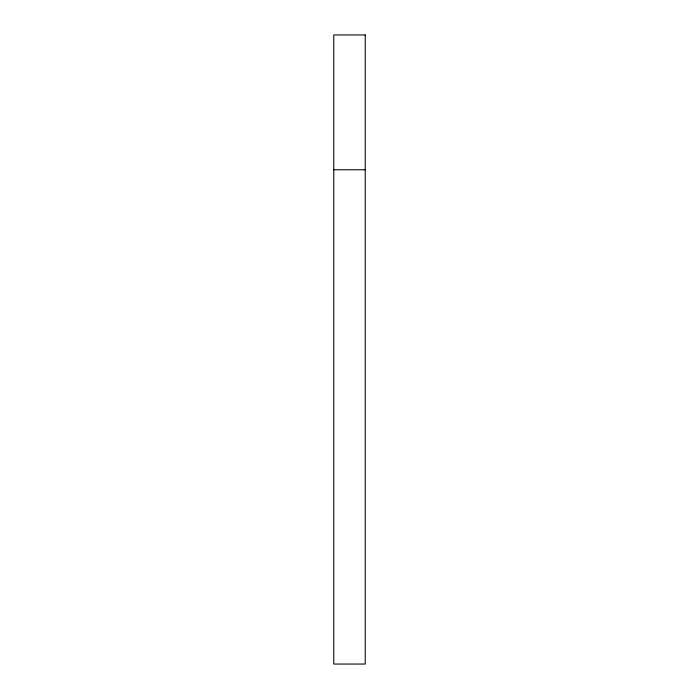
<?xml version="1.0" encoding="UTF-8"?>
<svg xmlns="http://www.w3.org/2000/svg" width="699" height="699" viewBox="0 0 699 699"><rect width="100%" height="100%" fill="white"/><g stroke="black" fill="none" stroke-linecap="round" stroke-linejoin="round"><path stroke-width="1.05" d="M333.773 169.761L365.228 169.761M365.228 34.95L333.773 34.95L333.773 664.05L365.228 664.05L365.228 34.95"/></g></svg>
